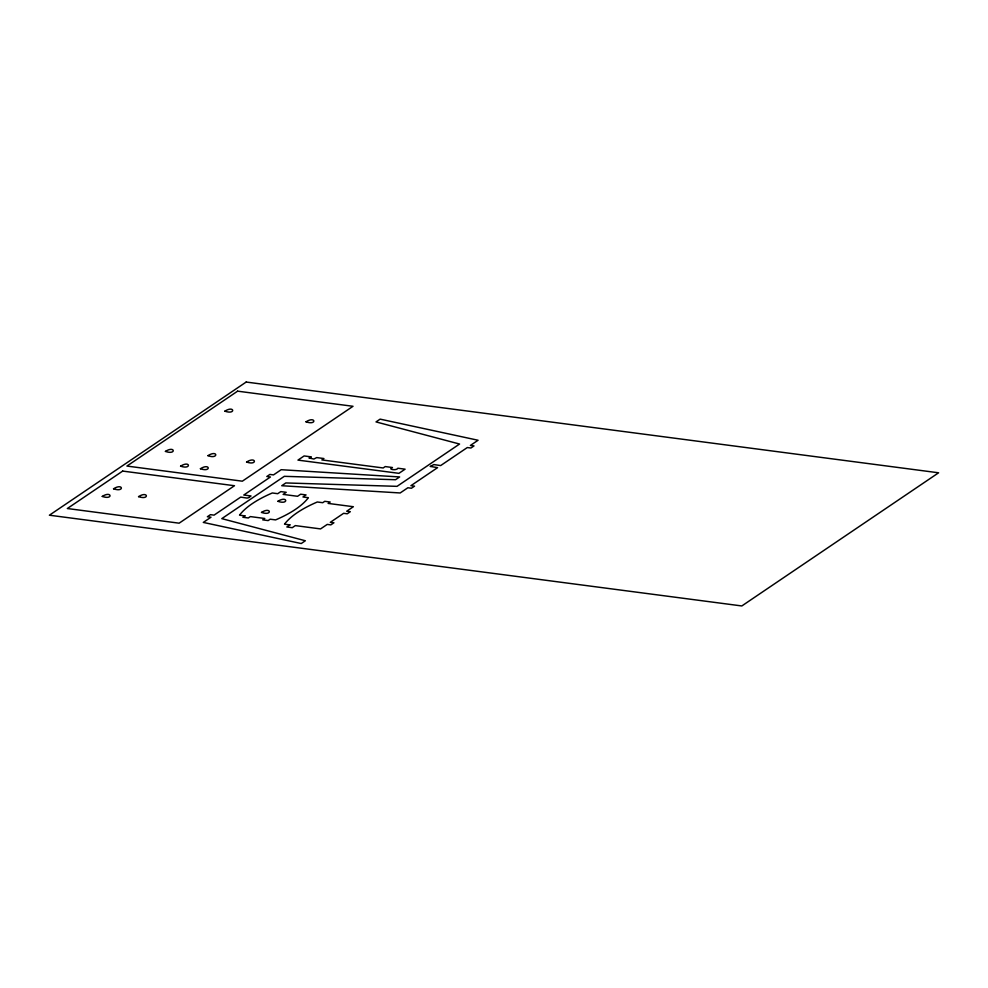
<?xml version="1.0" encoding="UTF-8"?>
<svg xmlns="http://www.w3.org/2000/svg" width="988" height="988" viewBox="0 0 988 988"><rect width="100%" height="100%" fill="white"/><g stroke="black" fill="none" stroke-linecap="round" stroke-linejoin="round"><path stroke-width="1.48" d="M309.256 458.024L313.888 459.037L316.703 457.592L323.916 458.543L321.866 459.926L383.171 467.966L385.221 466.571L392.434 467.522C386.802 469.386 396.904 470.906 397.843 468.226L405.092 469.177L398.942 473.338L297.968 460.112L304.119 455.95L311.331 456.888L309.256 458.024M102.27 496.421C113.311 500.348 111.854 490.283 102.27 496.421M113.546 488.788C124.612 492.703 123.278 482.626 113.546 488.788M138.567 496.618C149.633 500.533 148.286 490.456 138.567 496.618M165.428 451.405C176.494 455.32 175.16 445.242 165.428 451.405M180.582 466.138C191.4 470.09 190.573 459.963 180.582 466.138M200.416 468.732C211.481 472.647 210.148 462.569 200.416 468.732M207.925 455.641C218.496 459.692 218.2 449.367 207.925 455.641M224.869 411.169C235.934 415.084 234.601 405.006 224.869 411.169M246.568 462.038C257.646 465.953 256.3 455.876 246.568 462.038M249.001 497.483L247.161 498.1L240.714 497.1L214.063 515.131L210.456 514.662L207.381 516.736L210.987 517.218L203.306 522.417L301.241 543.536L305.341 540.757L221.806 518.638L284.322 476.327L395.533 479.723L399.634 476.945L281.197 469.708L273.503 474.907L269.897 474.438L266.822 476.512L270.428 476.994L243.789 495.025L251.001 495.964L249.001 497.483M261.511 512.414C272.577 516.329 271.231 506.251 261.511 512.414M277.9 501.311C288.965 505.226 287.632 495.149 277.9 501.311M306.021 421.802C317.086 425.717 315.74 415.639 306.021 421.802M430.373 466.435L437.585 467.645L410.934 485.676L414.54 486.158L411.465 488.233L407.859 487.763L400.177 492.963L281.741 485.726L285.841 482.947L397.04 486.343L459.556 444.032L376.02 421.913L380.121 419.134L478.069 440.253L470.387 445.452L473.993 445.921L470.918 448.009L467.312 447.539L440.66 465.57L433.831 464.582L430.373 466.435M246.173 382.047L49.4 515.205L741.827 605.953L938.6 472.795L246.173 382.047M237.614 391.162L126.921 466.064L242.332 481.193L353.012 406.29L237.614 391.162M122.685 471.078L67.332 508.524L179.137 523.183L234.477 485.726L122.685 471.078M244.938 515.884L242.887 517.267L248.297 517.971L250.347 516.588L264.772 518.478L262.722 519.861L268.131 520.577L270.181 519.194L275.59 519.898A135.146 46.671 -4.3 0 0 308.38 497.705L302.97 496.989L306.045 494.914L300.636 494.21L297.561 496.285L283.136 494.395L286.211 492.308L280.802 491.604L277.727 493.691L272.317 492.975A135.146 46.671 -4.3 0 0 239.528 515.168L244.938 515.884M289.916 524.9L286.841 526.975L292.25 527.691L295.326 525.604L320.569 528.913L327.238 524.406L330.844 524.875L333.919 522.8L330.301 522.331L343.626 513.315L347.233 513.785L350.308 511.698L346.702 511.228L353.371 506.721L328.127 503.411L330.177 502.028L324.768 501.311L322.718 502.707L317.309 501.99A135.146 46.671 -4.3 0 0 284.507 524.183L289.916 524.9"/></g></svg>
